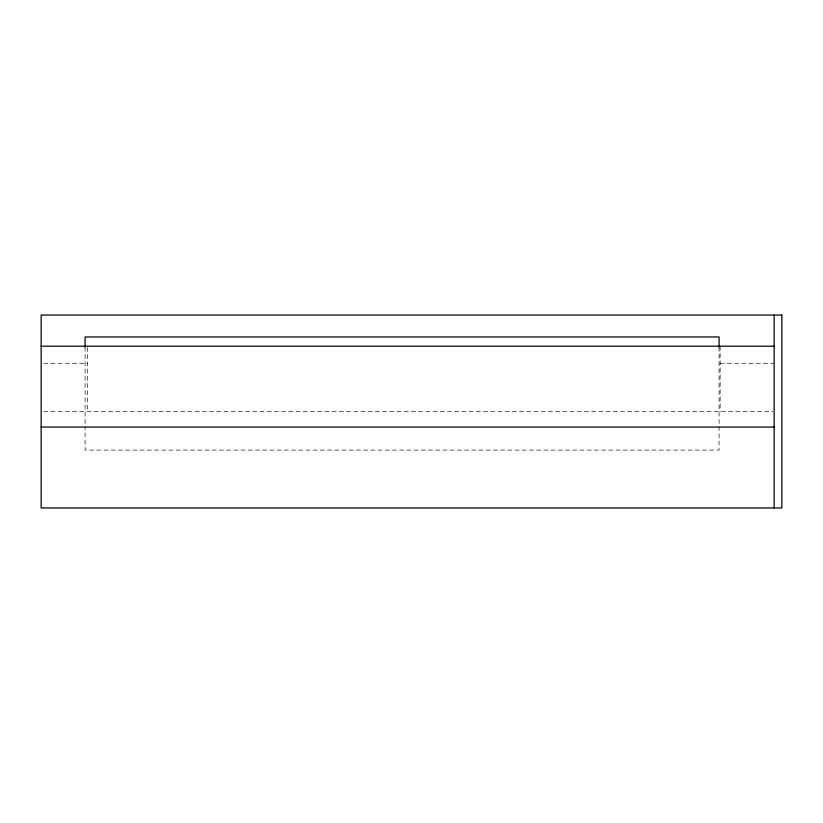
<?xml version="1.0" encoding="UTF-8"?>
<svg xmlns="http://www.w3.org/2000/svg" width="823" height="823" viewBox="0 0 823 823"><rect width="100%" height="100%" fill="white"/><g stroke="black" fill="none" stroke-linecap="round" stroke-linejoin="round"><path stroke-width="0.62" stroke-dasharray="4.12 3.09" d="M43.66 363.272L87.444 363.272M720.125 363.272L774.134 363.272M43.66 411.5L772.848 411.5M720.125 346.195L720.125 411.5M719.076 347.234L719.076 450.078L85.098 450.078L85.098 426.931M87.444 347.419L87.444 411.5M85.098 347.234L85.098 425.656"/><path stroke-width="1.23" d="M41.15 346.195L774.134 346.195M41.15 427.065L774.134 427.065M774.134 315.055L774.134 507.945M719.076 347.234L719.076 336.957L85.098 336.957L85.098 347.234M781.85 315.055L41.15 315.055L41.15 507.945L781.85 507.945L781.85 315.055"/></g></svg>
